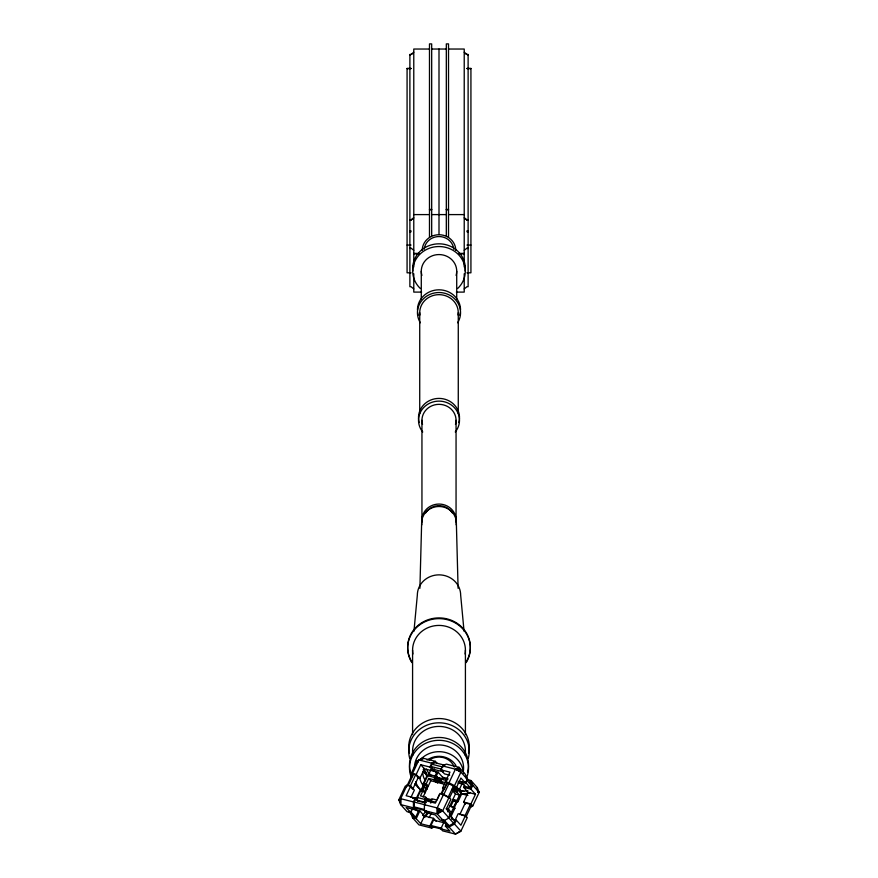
<?xml version="1.0" encoding="UTF-8"?>
<svg xmlns="http://www.w3.org/2000/svg" width="878" height="878" viewBox="0 0 878 878"><rect width="100%" height="100%" fill="white"/><g stroke="black" fill="none" stroke-linecap="round" stroke-linejoin="round"><path stroke-width="1.32" d="M400.598 804.083L400.598 799.035L399.029 799.979M415.283 809.856L413.45 807.837L413.45 801.932L415.283 798.058L406.152 795.742L410.717 786.051L407.074 785.13L405.241 786.227L398.853 799.792L400.686 804.599L407.074 811.689L410.717 812.611L412.287 809.286M425.007 810.559L415.283 808.089L414.229 806.926L414.229 802.053L415.283 799.825L426.225 802.602M424.403 810.603L424.403 804.709L426.225 800.835L435.345 803.14L439.911 793.449L443.566 794.381L449.031 797.334L450.864 799.353L446.298 809.044L450.864 814.104L449.031 817.978L443.566 820.93L439.911 820.008L435.345 814.949L426.225 812.633L424.403 810.603L437.178 813.84L443.566 820.93M437.442 813.412L437.442 807.892L442.117 810.416L437.442 813.412L442.117 810.888L437.442 808.364M419.904 588.304L421.649 522.739M413.955 631.205L417.335 595.141A21.665 20.282 0 0 1 439 574.86A21.665 20.282 0 0 1 460.665 595.141L464.045 631.205M412.539 776.635L410.717 774.605L417.105 761.039L419.245 759.81M407.074 785.13L400.686 798.695L400.686 804.599L413.45 807.837M410.717 774.605L412.539 773.507L418.927 759.942L422.581 758.087L435.345 761.325L437.178 763.355M406.569 786.765L412.034 775.131L413.538 774.231L415.645 774.758L418.202 777.601L412.726 789.223L410.169 786.381L415.645 774.758M408.072 785.854L413.538 774.231M420.749 764.738L424.403 768.788L419.838 778.479L416.194 774.429L420.749 764.738L429.88 767.054L433.523 771.103L434.566 768.887M410.948 797.378L414.372 790.112L410.717 786.051M429.88 767.054L431.702 763.18L435.345 761.325M443.258 771.806L433.523 769.337L430.966 766.494L432.02 764.266L435.027 762.741L444.762 765.21M424.107 785.141L423.086 783.999L426.675 776.371L427.751 775.724L429.759 774.703L436.948 776.525L437.968 777.667M420.749 790.848L422.779 790.628L424.217 792.23L427.29 785.689L425.852 784.087L423.822 784.295L417.434 797.553L417.434 800.879L424.623 802.701L424.623 799.375L425.654 797.202L420.518 795.896L423.086 790.441L421.034 789.926A29.512 27.624 0 0 1 414.822 783.791M423.086 783.999L424.107 783.385L427.707 775.746L423.525 767.822M428.969 773.858L431.054 769.424M421.594 790.332L424.678 783.791M422.779 790.628L425.852 784.087M426.159 785.667L428.223 786.183L426.159 783.9L428.727 778.446L433.864 779.752L435.916 782.035M423.086 797.092L430.78 780.729L428.727 778.446M408.983 811.645L413.538 816.716L415.645 817.242L418.202 811.821L414.548 807.771M434.917 776.328L436.443 773.068L433.71 770.028M433.864 779.752L434.895 777.568L436.948 776.525M425.062 802.185L425.654 798.19L431.811 799.759M434.478 779.434L440.646 781.003L442.084 782.594L435.916 781.036L434.478 779.434L436.761 777.326L442.929 778.885M434.138 826.856L431.702 828.086L429.88 826.066L420.749 823.751L416.194 818.691L419.838 810.932L406.152 807.54L410.717 812.611M436.004 776.613L438.089 772.179L434.434 771.257M449.69 775.197L444.477 773.88L440.822 769.83L442.655 765.956L446.298 764.101L459.073 767.339L465.461 774.429L467.283 779.225L465.461 783.11L458.162 781.255M442.084 783.593L440.032 781.31L441.052 779.126L443.105 778.095L447.901 779.302M440.646 781.003L441.239 779.741L435.071 778.182M420.749 823.751L424.403 816.002L419.838 810.932M441.546 779.598L442.655 777.25L438.089 772.179M447.209 783.856L445.387 781.826L449.953 772.135L440.822 769.83M439.516 794.612L436.948 800.067L431.811 798.76L430.78 803.15M443.961 789.585L442.589 788.071L445.157 782.616L440.032 781.31M429.188 817.627L430.9 813.994M440.954 794.019L443.522 788.565L444.696 788.861M445.157 787.5L447.22 783.132M443.566 794.381L437.178 807.947L437.178 813.84L442.655 810.888L449.031 797.334M445.387 781.826L449.031 782.748L455.419 769.194L459.073 767.339L460.895 772.135L467.283 779.225M449.13 783.242L443.653 794.875L441.557 794.338L447.034 782.715L454.694 786.842M429.88 826.066L433.523 818.318L424.403 816.002M446.43 823.871L445.387 826.088L449.953 831.148L432.02 826.67L430.966 825.507L433.523 820.085L444.477 822.862M453.641 785.678L448.164 797.301L444.784 795.479M465.461 783.11L460.895 778.04L456.33 787.731L454.508 785.7L460.895 772.135L455.419 769.194L442.655 765.956M449.218 798.464L454.914 786.6M447.725 810.372L455.43 794.019L452.861 791.166L456.966 792.208L459.534 795.051L456.966 800.506L457.998 801.647L456.966 802.272L460.05 795.72M452.247 788.96L453.783 790.661L456.659 791.396L457.251 790.134L456.406 787.917M447.725 811.832L448.757 809.648L446.704 809.132M456.966 792.208L457.998 790.024L456.966 787.325L460.566 791.308L461.598 794.019L457.998 801.647M453.783 799.968L450.71 806.509L454.178 807.892L457.251 801.351L453.783 799.968L455.221 801.559M444.477 821.084L440.822 828.843L442.655 830.862L455.419 834.1L460.895 831.148L467.283 817.583L465.461 815.563L458.162 813.708L453.641 823.301L449.13 825.737L447.034 825.199L441.557 819.119M462.717 782.331L459.073 790.09L464.286 791.407M453.586 807.233L456.659 800.692M449.777 806.015L453.893 807.047L451.325 812.501L448.757 809.648M454.354 806.223L457.251 801.351M470.926 807.058L472.759 805.96L470.926 803.93L475.492 794.25L468.193 792.395L463.628 787.336L464.671 785.119M450.809 815.355L452.346 812.084M453.893 807.047L454.914 808.188L451.325 815.827L449.525 813.829M465.461 804.116L463.628 802.086L468.193 792.395M460.709 781.387L465.274 786.447L470.388 787.742L471.431 785.514L469.928 781.552L465.373 776.492M445.387 826.088L449.031 827.01L454.508 824.058L456.33 820.184L451.468 818.954M475.492 794.25L470.926 789.179L472.759 785.305L470.926 780.509L467.283 779.587M459.798 814.597L465.274 802.975L470.388 804.27L471.431 805.433L465.966 817.056M470.388 804.27L464.912 815.892L461.082 814.916M465.461 815.563L460.895 825.243L456.33 820.184M472.759 805.96L479.147 792.395L477.314 787.599L470.926 780.509M422.647 815.552L426.17 810.745M456.275 769.578L458.985 767.657L460.544 771.762L455.858 769.238L458.985 767.657M423.525 817.868L427.048 813.061M425.281 816.979L428.804 812.172M411.036 220.027L413.779 217.788L411.036 220.093L409.883 220.027M413.779 52.219L411.036 54.436L409.883 54.436L409.883 286.711L411.036 286.711L413.779 288.928M464.221 288.928L466.964 286.711L468.117 286.711L468.117 54.436L466.964 54.436L464.221 52.219M412.869 53.514L409.883 54.974M464.221 250.296L466.964 248.134L468.117 248.134M398.853 799.792L400.686 798.695L413.45 801.932M421.034 789.926L420.002 790.54L416.402 798.179L417.434 797.553L424.623 799.375M469.949 792.845L460.61 794.447L467.864 793.525M460.566 794.634L461.598 794.019L457.998 790.024M477.632 792.285L478.51 791.758M453.893 808.814L454.914 808.188M469.928 806.333L471.431 805.433M458.755 832.377L459.633 831.85M417.105 761.039L422.581 758.087M467.864 790.683L460.61 791.605L461.488 793.91M412.55 798.365L417.39 797.751M414.087 798.585L416.512 798.278M477.698 792.384L478.971 792.219M429.485 49.036L413.779 49.036L413.779 266.967M431.68 49.036L446.32 49.036M448.515 49.036L464.221 49.036L464.221 266.967M468.117 54.974L465.131 53.514M411.036 68.385L407.074 68.385L407.074 272.806L411.036 272.806M466.964 68.385L470.926 68.385L470.926 272.806L466.964 272.806M407.074 68.627L411.036 68.627M466.964 68.627L470.926 68.627M429.485 209.436L431.68 209.436M446.32 209.436L448.515 209.436M429.485 209.754L431.68 209.754M446.32 209.754L448.515 209.754M413.779 214.594L429.485 214.594M431.68 214.594L446.32 214.594M448.515 214.594L464.221 214.594M466.964 220.027L464.221 217.788L466.964 220.093L468.117 220.027M409.883 230.859L411.036 230.859M466.964 230.859L468.117 230.859M409.883 231.803L411.036 231.803M466.964 231.803L468.117 231.803M407.074 245.072L411.036 245.072M466.964 245.072L470.926 245.072M409.883 248.134L411.036 248.134L413.779 250.296M409.883 248.485L411.036 248.485M466.964 248.485L468.117 248.485M413.779 253.402L419.015 253.402M458.985 253.402L464.221 253.402M413.779 253.797L419.015 253.797M458.985 253.797L464.221 253.797M421.638 292.1L413.779 292.1L413.779 273.749M456.362 292.1L464.221 292.1L464.221 273.749M418.927 759.942L431.702 763.18M432.02 764.266L442.973 767.043M430.966 766.494L441.919 769.271M424.403 768.788L433.523 771.103M422.878 772.311L426.532 773.244M442.655 777.25L447.868 778.566M457.855 782.869L462.717 784.109M442.282 779.225L436.761 777.326M427.707 775.746L434.895 777.568M441.052 779.126L447.045 780.652M412.539 773.507L416.194 774.429M463.628 787.336L470.926 789.179M430.78 780.729L444.652 784.241M417.412 777.864L419.838 778.479M453.904 787.116L456.33 787.731M456.516 788.609L460.171 789.531M424.107 783.385L426.159 783.9M442.589 788.071L444.652 788.587M462.717 794.14L467.93 795.457M425.38 785.195L427.29 785.689M455.43 794.019L459.534 795.051M463.628 802.086L470.926 803.93M456.966 800.506L452.861 799.463L454.233 800.988M425.062 799.452L435.576 802.152M414.229 802.053L425.171 804.83M424.403 804.709L437.178 807.947L442.655 810.888L449.031 817.978M414.229 806.926L423.964 809.384M412.539 814.993L410.717 812.962L412.539 817.758L416.194 818.691M430.966 825.507L441.919 828.283M431.702 828.086L418.927 824.848L412.539 817.758M449.031 782.748L454.508 785.7M472.759 785.305L479.147 792.395M466.876 780.443L471.431 785.514M464.912 781.661L470.388 787.742M454.178 786.721L457.251 790.134M453.586 787.972L456.659 791.396M429.331 773.43L431.153 775.461M436.026 781.431L437.562 783.132M424.217 772.135L426.049 774.166M446.287 808.44L447.835 810.153M423.822 784.295L424.414 784.954M449.218 814.993L454.694 821.073M454.508 824.058L460.895 831.148L455.419 834.1L449.031 827.01M448.164 817.22L453.641 823.301M423.086 790.441L425.139 792.724M425.654 797.202L427.707 799.474M425.654 798.19L427.092 799.792M443.653 819.657L449.13 825.737M415.283 798.058L418.016 801.098M433.523 818.318L436.267 821.347M410.169 811.173L415.645 817.242M422.142 758.329L422.768 759.503M426.488 769.183L429.507 774.835M451.127 815.936L452.938 819.328M423.251 769.479L426.873 776.262M417.456 760.842L418.093 762.027M458.349 768.524L459.523 771.597M412.792 814.74L413.538 816.716M456.351 522.739L458.096 588.304M477.314 787.599L477.314 789.959M465.417 650.159L465.417 734.623M458.272 312.689L458.272 413.505M456.714 271.137L456.714 299.266M456.055 420.31L456.055 520.028M448.515 237.148L448.515 43.9L446.32 43.9L446.32 235.798M439 49.036L439 214.221M439 214.594L439 233.932M431.68 235.798L431.68 43.9L429.485 43.9L429.485 237.148M421.945 420.31L421.945 520.028M421.286 271.137L421.286 299.266M419.728 312.689L419.728 413.505M412.583 650.159L412.583 734.623M412.901 755.025A26.417 24.738 0 0 1 439 726.413A26.417 24.738 0 0 1 465.099 755.025M412.901 654.033A26.417 24.738 0 0 1 439 625.421A26.417 24.738 0 0 1 465.099 654.033M414.427 767.943A24.573 23.004 0 0 1 440.932 745.005A24.573 23.004 0 0 1 463.277 771.553M462.377 781.771A24.573 23.004 0 0 1 461.455 784.032M421.616 790.935A24.573 23.004 0 0 1 415.623 781.771M419.904 760.194A24.573 23.004 0 0 1 446.595 752.797A24.573 23.004 0 0 1 463.54 773.474M427.07 789.223A19.59 18.339 0 0 1 425.15 787.643M423.459 785.832A19.59 18.339 0 0 1 419.574 777.063M427.07 760.118A19.59 18.339 0 0 1 455.967 765.506M424.908 779.894A16.276 15.233 0 0 1 422.724 772.278M429.09 760.194A16.276 15.233 0 0 1 454.288 767.076M411.859 661.902A31.334 29.336 0 0 1 439 617.903A31.334 29.336 0 0 1 466.141 661.902M411.859 662.638A31.334 29.336 0 0 1 439 618.639A31.334 29.336 0 0 1 466.141 662.638M411.266 777.392A29.512 27.624 0 0 1 439.648 740.319A29.512 27.624 0 0 1 466.273 778.523M410.487 772.245A29.512 27.624 0 0 1 439 737.465A29.512 27.624 0 0 1 467.513 772.245M409.752 758.482A30.28 28.348 0 0 1 439 722.803A30.28 28.348 0 0 1 468.248 758.482M409.433 753.028A30.28 28.348 0 0 1 439 718.544A30.28 28.348 0 0 1 468.567 753.028M424.217 249.231A14.838 13.894 0 0 1 439 236.544A14.838 13.894 0 0 1 453.783 249.231M421.802 524.857A17.351 16.243 0 0 1 439 506.496A17.351 16.243 0 0 1 456.198 524.857M419.893 315.048A19.272 18.043 0 0 1 439 294.657A19.272 18.043 0 0 1 458.107 315.048M425.72 512.851A15.332 14.344 0 0 1 452.28 512.851M422.088 522.114A17.055 15.969 0 0 1 439 504.06A17.055 15.969 0 0 1 455.912 522.114M421.89 275.429A17.714 16.572 0 0 1 439 254.565A17.714 16.572 0 0 1 456.11 275.429M422.527 424.436A17.055 15.969 0 0 1 439 404.341A17.055 15.969 0 0 1 455.473 424.436M422.746 431.987A20.49 19.184 0 0 1 425.15 406.163A20.49 19.184 0 0 1 452.85 406.163A20.49 19.184 0 0 1 455.254 431.987M419.201 422.559A20.49 19.184 0 0 1 439 398.414A20.49 19.184 0 0 1 458.799 422.559M420.342 322.775A21.544 20.161 0 0 1 439 292.528A21.544 20.161 0 0 1 457.657 322.775M460.357 312.612A21.544 20.161 0 0 1 459.809 315.202M418.191 315.202A21.544 20.161 0 0 1 417.643 312.612M417.456 309.978A21.544 20.161 0 0 1 439 289.817A21.544 20.161 0 0 1 460.544 309.978M420.408 288.544A26.296 24.606 0 0 1 420.408 253.742A26.296 24.606 0 0 1 457.592 253.742A26.296 24.606 0 0 1 457.592 288.544M412.847 270.995A26.296 24.606 0 0 1 439 243.821A26.296 24.606 0 0 1 465.153 270.995M422.219 250.439A16.781 15.705 0 0 1 439 234.733A16.781 15.705 0 0 1 455.781 250.439M400.368 799.902L399.49 800.44L400.368 802.744L400.368 799.902M440.756 810.888L438.122 812.315L438.122 809.472L440.756 810.888M458.755 768.491L456.999 769.38L459.633 770.796L458.755 768.491"/></g></svg>
